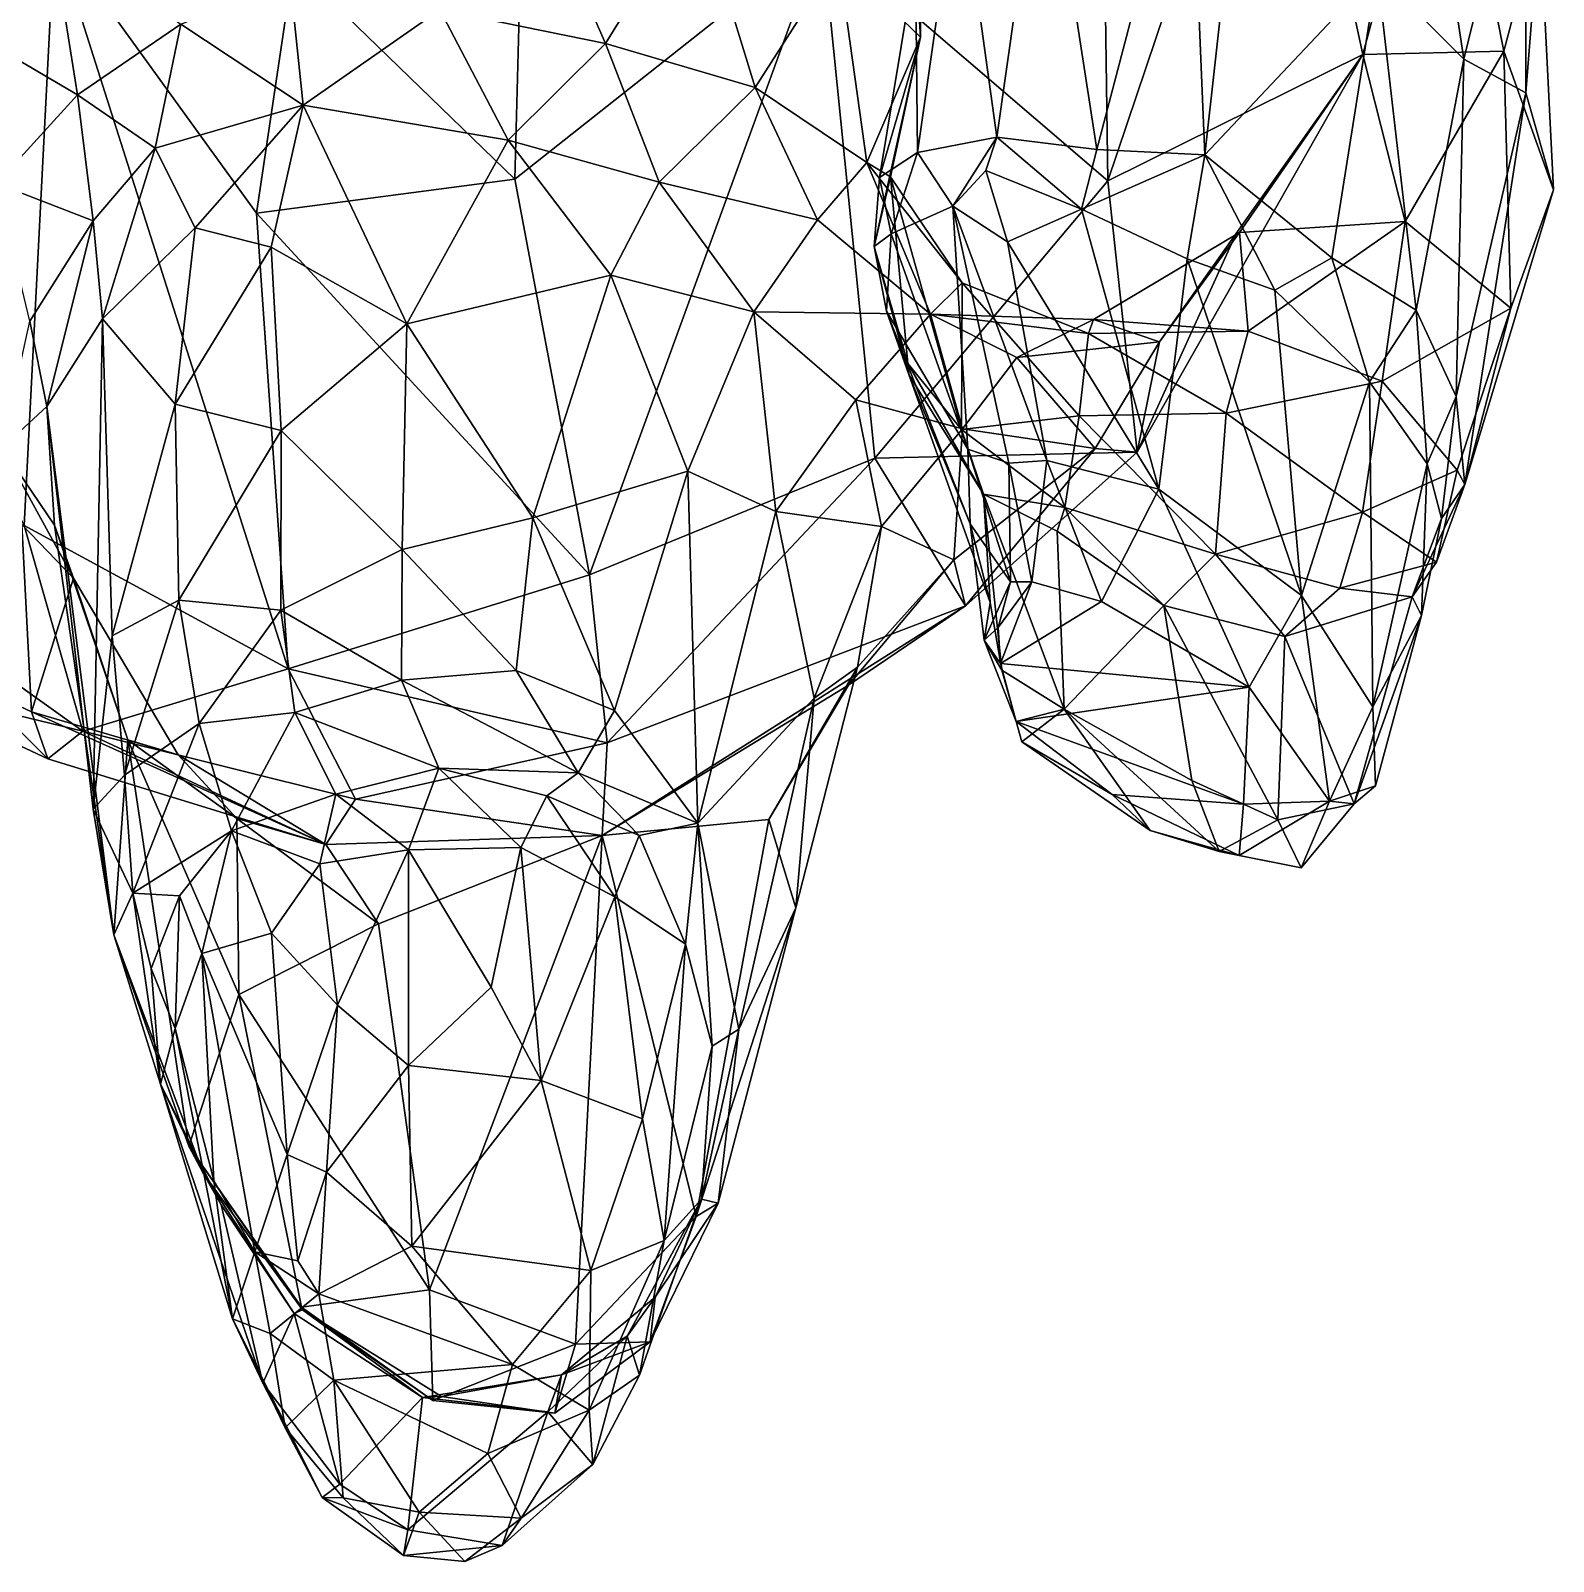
# Model space of a CAD drawing. Extents: x -0.66 to 0.66, y -2.3 to 3.93.
# Drawn here: x 0.3278 to 0.3994, y -1.2627 to -1.1907 of the extents above; entities that cross this region are included whole.
import ezdxf

# ---------------------------------------------------------------- set-up
doc = ezdxf.new("R2010")
doc.units = 0
doc.layers.add('PARASAUR$LWO', color=1, linetype='CONTINUOUS')

msp = doc.modelspace()

# ---------------------------------------------------------------- linework, layer by layer
at = {"layer": 'PARASAUR$LWO'}
for points in [[(0.385862, -1.1711, 1.38399), (0.383021, -1.19655, 1.34691), (0.382317, -1.17962, 1.36771)], [(0.391137, -1.18795, 1.36786), (0.383021, -1.19655, 1.34691), (0.385862, -1.1711, 1.38399)], [(0.378171, -1.17644, 1.46396), (0.37846, -1.19778, 1.43418), (0.38655, -1.17378, 1.45252)], [(0.390459, -1.19184, 1.42283), (0.38655, -1.17378, 1.45252), (0.37846, -1.19778, 1.43418)], [(0.38655, -1.17378, 1.45252), (0.390459, -1.19184, 1.42283), (0.394286, -1.1775, 1.42991)], [(0.392466, -1.17394, 1.39103), (0.395212, -1.19206, 1.37242), (0.391137, -1.18795, 1.36786)], [(0.39809, -1.1803, 1.4029), (0.395212, -1.19206, 1.37242), (0.392466, -1.17394, 1.39103)], [(0.37846, -1.19778, 1.43418), (0.378171, -1.17644, 1.46396), (0.365033, -1.18625, 1.46239)], [(0.394286, -1.1775, 1.42991), (0.390459, -1.19184, 1.42283), (0.397098, -1.19167, 1.41144)], [(0.394286, -1.1775, 1.42991), (0.397098, -1.19167, 1.41144), (0.398789, -1.18528, 1.4091)], [(0.382317, -1.17962, 1.36771), (0.377953, -1.1963, 1.34178), (0.375455, -1.18016, 1.36438)], [(0.383021, -1.19655, 1.34691), (0.377953, -1.1963, 1.34178), (0.382317, -1.17962, 1.36771)], [(0.369543, -1.18022, 1.37965), (0.369646, -1.19102, 1.38471), (0.365786, -1.18727, 1.3924)], [(0.369646, -1.19102, 1.38471), (0.369543, -1.18022, 1.37965), (0.369423, -1.18736, 1.36529)], [(0.375455, -1.18016, 1.36438), (0.373237, -1.19572, 1.34062), (0.371464, -1.1828, 1.36353)], [(0.377953, -1.1963, 1.34178), (0.373237, -1.19572, 1.34062), (0.375455, -1.18016, 1.36438)], [(0.39809, -1.1803, 1.4029), (0.398129, -1.19363, 1.38391), (0.395212, -1.19206, 1.37242)], [(0.398129, -1.19363, 1.38391), (0.39809, -1.1803, 1.4029), (0.398789, -1.18528, 1.4091)], [(0.340159, -1.1876, 1.46906), (0.350571, -1.19769, 1.4562), (0.350943, -1.18339, 1.47149)], [(0.354839, -1.19132, 1.39141), (0.347052, -1.18974, 1.39028), (0.351335, -1.18333, 1.39347)], [(0.350571, -1.19769, 1.4562), (0.365033, -1.18625, 1.46239), (0.350943, -1.18339, 1.47149)], [(0.354839, -1.19132, 1.39141), (0.351335, -1.18333, 1.39347), (0.359125, -1.18438, 1.39248)], [(0.369423, -1.18736, 1.36529), (0.371464, -1.1828, 1.36353), (0.369517, -1.19644, 1.34128)], [(0.373237, -1.19572, 1.34062), (0.369517, -1.19644, 1.34128), (0.371464, -1.1828, 1.36353)], [(0.361876, -1.19338, 1.39247), (0.354839, -1.19132, 1.39141), (0.359125, -1.18438, 1.39248)], [(0.361876, -1.19338, 1.39247), (0.359125, -1.18438, 1.39248), (0.365786, -1.18727, 1.3924)], [(0.397098, -1.19167, 1.41144), (0.399423, -1.19819, 1.39054), (0.398789, -1.18528, 1.4091)], [(0.398789, -1.18528, 1.4091), (0.399423, -1.19819, 1.39054), (0.398129, -1.19363, 1.38391)], [(0.315261, -1.18974, 1.46525), (0.32749, -1.21398, 1.44163), (0.328923, -1.18614, 1.46946)], [(0.323483, -1.1899, 1.39936), (0.3288, -1.18612, 1.39945), (0.330004, -1.19373, 1.39534)], [(0.339906, -1.22073, 1.43119), (0.328923, -1.18614, 1.46946), (0.32749, -1.21398, 1.44163)], [(0.330004, -1.19373, 1.39534), (0.3288, -1.18612, 1.39945), (0.334864, -1.1904, 1.39341)], [(0.328923, -1.18614, 1.46946), (0.339906, -1.22073, 1.43119), (0.338427, -1.19929, 1.45719)], [(0.328923, -1.18614, 1.46946), (0.338427, -1.19929, 1.45719), (0.340159, -1.1876, 1.46906)], [(0.350571, -1.19769, 1.4562), (0.35408, -1.21631, 1.43035), (0.365033, -1.18625, 1.46239)], [(0.367498, -1.21082, 1.42872), (0.365033, -1.18625, 1.46239), (0.35408, -1.21631, 1.43035)], [(0.365033, -1.18625, 1.46239), (0.367498, -1.21082, 1.42872), (0.37846, -1.19778, 1.43418)], [(0.350571, -1.19769, 1.4562), (0.340159, -1.1876, 1.46906), (0.338427, -1.19929, 1.45719)], [(0.367129, -1.19691, 1.39463), (0.361876, -1.19338, 1.39247), (0.365786, -1.18727, 1.3924)], [(0.367129, -1.19691, 1.39463), (0.365786, -1.18727, 1.3924), (0.369646, -1.19102, 1.38471)], [(0.369646, -1.19102, 1.38471), (0.369423, -1.18736, 1.36529), (0.367731, -1.19761, 1.3466)], [(0.369517, -1.19644, 1.34128), (0.367731, -1.19761, 1.3466), (0.369423, -1.18736, 1.36529)], [(0.334864, -1.1904, 1.39341), (0.340009, -1.18835, 1.39083), (0.340619, -1.19422, 1.38155)], [(0.340619, -1.19422, 1.38155), (0.340009, -1.18835, 1.39083), (0.347052, -1.18974, 1.39028)], [(0.391137, -1.18795, 1.36786), (0.389004, -1.20139, 1.34838), (0.383021, -1.19655, 1.34691)], [(0.392971, -1.20386, 1.3528), (0.389004, -1.20139, 1.34838), (0.391137, -1.18795, 1.36786)], [(0.395212, -1.19206, 1.37242), (0.392971, -1.20386, 1.3528), (0.391137, -1.18795, 1.36786)], [(0.326191, -1.1979, 1.39664), (0.323483, -1.1899, 1.39936), (0.330004, -1.19373, 1.39534)], [(0.350251, -1.19586, 1.38335), (0.340619, -1.19422, 1.38155), (0.347052, -1.18974, 1.39028)], [(0.350251, -1.19586, 1.38335), (0.347052, -1.18974, 1.39028), (0.354839, -1.19132, 1.39141)], [(0.330004, -1.19373, 1.39534), (0.334864, -1.1904, 1.39341), (0.333653, -1.19624, 1.38556)], [(0.333653, -1.19624, 1.38556), (0.334864, -1.1904, 1.39341), (0.340619, -1.19422, 1.38155)], [(0.357354, -1.19783, 1.38953), (0.350251, -1.19586, 1.38335), (0.354839, -1.19132, 1.39141)], [(0.357354, -1.19783, 1.38953), (0.354839, -1.19132, 1.39141), (0.361876, -1.19338, 1.39247)], [(0.369646, -1.19102, 1.38471), (0.368246, -1.19758, 1.38504), (0.367129, -1.19691, 1.39463)], [(0.368246, -1.19758, 1.38504), (0.369646, -1.19102, 1.38471), (0.367473, -1.20087, 1.35233)], [(0.367731, -1.19761, 1.3466), (0.367473, -1.20087, 1.35233), (0.369646, -1.19102, 1.38471)], [(0.37846, -1.19778, 1.43418), (0.379848, -1.21053, 1.41516), (0.390459, -1.19184, 1.42283)], [(0.390459, -1.19184, 1.42283), (0.379848, -1.21053, 1.41516), (0.384501, -1.20025, 1.4215)], [(0.390459, -1.19184, 1.42283), (0.384501, -1.20025, 1.4215), (0.384657, -1.20021, 1.41587)], [(0.390459, -1.19184, 1.42283), (0.384657, -1.20021, 1.41587), (0.392452, -1.19968, 1.40931)], [(0.390459, -1.19184, 1.42283), (0.392452, -1.19968, 1.40931), (0.397098, -1.19167, 1.41144)], [(0.397098, -1.19167, 1.41144), (0.392452, -1.19968, 1.40931), (0.397421, -1.20377, 1.39166)], [(0.394851, -1.20792, 1.35671), (0.392971, -1.20386, 1.3528), (0.395212, -1.19206, 1.37242)], [(0.398129, -1.19363, 1.38391), (0.394851, -1.20792, 1.35671), (0.395212, -1.19206, 1.37242)], [(0.397098, -1.19167, 1.41144), (0.397421, -1.20377, 1.39166), (0.399423, -1.19819, 1.39054)], [(0.364815, -1.19961, 1.39417), (0.357354, -1.19783, 1.38953), (0.361876, -1.19338, 1.39247)], [(0.364815, -1.19961, 1.39417), (0.361876, -1.19338, 1.39247), (0.367129, -1.19691, 1.39463)], [(0.326191, -1.1979, 1.39664), (0.330004, -1.19373, 1.39534), (0.330733, -1.19966, 1.39084)], [(0.330733, -1.19966, 1.39084), (0.330004, -1.19373, 1.39534), (0.333653, -1.19624, 1.38556)], [(0.333653, -1.19624, 1.38556), (0.340619, -1.19422, 1.38155), (0.335542, -1.19999, 1.3716)], [(0.340619, -1.19422, 1.38155), (0.339114, -1.20089, 1.36499), (0.335542, -1.19999, 1.3716)], [(0.3455, -1.2045, 1.35936), (0.339114, -1.20089, 1.36499), (0.340619, -1.19422, 1.38155)], [(0.350251, -1.19586, 1.38335), (0.3455, -1.2045, 1.35936), (0.340619, -1.19422, 1.38155)], [(0.395259, -1.21206, 1.3625), (0.394851, -1.20792, 1.35671), (0.398129, -1.19363, 1.38391)], [(0.399423, -1.19819, 1.39054), (0.395259, -1.21206, 1.3625), (0.398129, -1.19363, 1.38391)], [(0.373237, -1.19572, 1.34062), (0.371167, -1.19897, 1.33743), (0.369517, -1.19644, 1.34128)], [(0.373237, -1.19572, 1.34062), (0.37273, -1.19729, 1.3385), (0.371167, -1.19897, 1.33743)], [(0.377219, -1.1991, 1.33842), (0.37273, -1.19729, 1.3385), (0.373237, -1.19572, 1.34062)], [(0.377953, -1.1963, 1.34178), (0.377219, -1.1991, 1.33842), (0.373237, -1.19572, 1.34062)], [(0.330733, -1.19966, 1.39084), (0.333653, -1.19624, 1.38556), (0.33117, -1.20426, 1.37621)], [(0.333653, -1.19624, 1.38556), (0.335542, -1.19999, 1.3716), (0.33117, -1.20426, 1.37621)], [(0.355083, -1.20221, 1.37781), (0.3455, -1.2045, 1.35936), (0.350251, -1.19586, 1.38335)], [(0.357354, -1.19783, 1.38953), (0.355083, -1.20221, 1.37781), (0.350251, -1.19586, 1.38335)], [(0.367731, -1.19761, 1.3466), (0.369517, -1.19644, 1.34128), (0.36827, -1.20026, 1.34139)], [(0.369517, -1.19644, 1.34128), (0.371167, -1.19897, 1.33743), (0.36827, -1.20026, 1.34139)], [(0.383021, -1.19655, 1.34691), (0.377219, -1.1991, 1.33842), (0.377953, -1.1963, 1.34178)], [(0.370131, -1.20405, 1.39803), (0.364815, -1.19961, 1.39417), (0.367129, -1.19691, 1.39463)], [(0.367129, -1.19691, 1.39463), (0.368246, -1.19758, 1.38504), (0.37162, -1.20257, 1.3908)], [(0.370131, -1.20405, 1.39803), (0.367129, -1.19691, 1.39463), (0.37162, -1.20257, 1.3908)], [(0.383021, -1.19655, 1.34691), (0.38219, -1.20144, 1.33996), (0.377219, -1.1991, 1.33842)], [(0.386319, -1.20291, 1.34343), (0.38219, -1.20144, 1.33996), (0.383021, -1.19655, 1.34691)], [(0.389004, -1.20139, 1.34838), (0.386319, -1.20291, 1.34343), (0.383021, -1.19655, 1.34691)], [(0.32776, -1.20438, 1.39583), (0.326191, -1.1979, 1.39664), (0.330733, -1.19966, 1.39084)], [(0.338427, -1.19929, 1.45719), (0.35408, -1.21631, 1.43035), (0.350571, -1.19769, 1.4562)], [(0.361816, -1.20393, 1.38731), (0.355083, -1.20221, 1.37781), (0.357354, -1.19783, 1.38953)], [(0.364815, -1.19961, 1.39417), (0.361816, -1.20393, 1.38731), (0.357354, -1.19783, 1.38953)], [(0.367473, -1.20087, 1.35233), (0.369053, -1.20637, 1.35725), (0.368246, -1.19758, 1.38504)], [(0.367731, -1.19761, 1.3466), (0.36827, -1.20026, 1.34139), (0.367473, -1.20087, 1.35233)], [(0.379848, -1.21053, 1.41516), (0.37846, -1.19778, 1.43418), (0.367498, -1.21082, 1.42872)], [(0.368246, -1.19758, 1.38504), (0.369053, -1.20637, 1.35725), (0.371585, -1.20947, 1.36381)], [(0.37162, -1.20257, 1.3908), (0.368246, -1.19758, 1.38504), (0.371585, -1.20947, 1.36381)], [(0.371167, -1.19897, 1.33743), (0.37273, -1.19729, 1.3385), (0.37374, -1.20064, 1.33522)], [(0.377219, -1.1991, 1.33842), (0.37374, -1.20064, 1.33522), (0.37273, -1.19729, 1.3385)], [(0.395259, -1.21206, 1.3625), (0.399423, -1.19819, 1.39054), (0.397421, -1.20377, 1.39166)], [(0.35408, -1.21631, 1.43035), (0.338427, -1.19929, 1.45719), (0.339906, -1.22073, 1.43119)], [(0.371167, -1.19897, 1.33743), (0.37188, -1.21039, 1.32879), (0.36827, -1.20026, 1.34139)], [(0.371167, -1.19897, 1.33743), (0.373808, -1.21105, 1.32514), (0.37188, -1.21039, 1.32879)], [(0.37559, -1.21092, 1.3239), (0.373808, -1.21105, 1.32514), (0.371167, -1.19897, 1.33743)], [(0.371167, -1.19897, 1.33743), (0.37374, -1.20064, 1.33522), (0.37559, -1.21092, 1.3239)], [(0.37374, -1.20064, 1.33522), (0.377219, -1.1991, 1.33842), (0.380868, -1.21228, 1.32551)], [(0.377219, -1.1991, 1.33842), (0.38219, -1.20144, 1.33996), (0.380868, -1.21228, 1.32551)], [(0.32776, -1.20438, 1.39583), (0.330733, -1.19966, 1.39084), (0.328562, -1.20838, 1.38683)], [(0.330733, -1.19966, 1.39084), (0.33117, -1.20426, 1.37621), (0.328562, -1.20838, 1.38683)], [(0.335542, -1.19999, 1.3716), (0.334597, -1.20828, 1.35518), (0.33117, -1.20426, 1.37621)], [(0.335542, -1.19999, 1.3716), (0.339114, -1.20089, 1.36499), (0.334597, -1.20828, 1.35518)], [(0.361816, -1.20393, 1.38731), (0.364815, -1.19961, 1.39417), (0.370131, -1.20405, 1.39803)], [(0.384657, -1.20021, 1.41587), (0.385061, -1.20485, 1.40345), (0.392452, -1.19968, 1.40931)], [(0.392452, -1.19968, 1.40931), (0.385061, -1.20485, 1.40345), (0.39137, -1.2072, 1.39201)], [(0.392452, -1.19968, 1.40931), (0.39137, -1.2072, 1.39201), (0.397421, -1.20377, 1.39166)], [(0.367473, -1.20087, 1.35233), (0.36827, -1.20026, 1.34139), (0.368052, -1.20391, 1.34632)], [(0.36827, -1.20026, 1.34139), (0.37188, -1.21039, 1.32879), (0.368052, -1.20391, 1.34632)], [(0.380868, -1.21228, 1.32551), (0.37559, -1.21092, 1.3239), (0.37374, -1.20064, 1.33522)], [(0.384657, -1.20021, 1.41587), (0.380902, -1.20534, 1.41365), (0.377784, -1.20429, 1.40596)], [(0.384657, -1.20021, 1.41587), (0.377784, -1.20429, 1.40596), (0.385061, -1.20485, 1.40345)], [(0.384501, -1.20025, 1.4215), (0.379848, -1.21053, 1.41516), (0.380902, -1.20534, 1.41365)], [(0.384501, -1.20025, 1.4215), (0.380902, -1.20534, 1.41365), (0.384657, -1.20021, 1.41587)], [(0.339114, -1.20089, 1.36499), (0.339586, -1.20951, 1.34694), (0.334597, -1.20828, 1.35518)], [(0.3455, -1.2045, 1.35936), (0.339586, -1.20951, 1.34694), (0.339114, -1.20089, 1.36499)], [(0.367473, -1.20087, 1.35233), (0.368052, -1.20391, 1.34632), (0.369106, -1.20688, 1.35027)], [(0.369053, -1.20637, 1.35725), (0.367473, -1.20087, 1.35233), (0.369106, -1.20688, 1.35027)], [(0.387574, -1.21728, 1.32803), (0.380868, -1.21228, 1.32551), (0.38219, -1.20144, 1.33996)], [(0.38219, -1.20144, 1.33996), (0.386319, -1.20291, 1.34343), (0.387574, -1.21728, 1.32803)], [(0.390775, -1.20722, 1.34533), (0.386319, -1.20291, 1.34343), (0.389004, -1.20139, 1.34838)], [(0.389004, -1.20139, 1.34838), (0.392971, -1.20386, 1.3528), (0.390775, -1.20722, 1.34533)], [(0.355083, -1.20221, 1.37781), (0.351413, -1.21362, 1.34789), (0.3455, -1.2045, 1.35936)], [(0.358714, -1.21143, 1.36874), (0.351413, -1.21362, 1.34789), (0.355083, -1.20221, 1.37781)], [(0.361816, -1.20393, 1.38731), (0.358714, -1.21143, 1.36874), (0.355083, -1.20221, 1.37781)], [(0.370131, -1.20405, 1.39803), (0.37162, -1.20257, 1.3908), (0.377551, -1.20495, 1.39769)], [(0.37162, -1.20257, 1.3908), (0.371585, -1.20947, 1.36381), (0.37711, -1.20882, 1.38216)], [(0.377551, -1.20495, 1.39769), (0.37162, -1.20257, 1.3908), (0.37711, -1.20882, 1.38216)], [(0.390775, -1.20722, 1.34533), (0.387574, -1.21728, 1.32803), (0.386319, -1.20291, 1.34343)], [(0.326461, -1.21033, 1.39927), (0.32776, -1.20438, 1.39583), (0.328562, -1.20838, 1.38683)], [(0.328562, -1.20838, 1.38683), (0.33117, -1.20426, 1.37621), (0.330736, -1.22732, 1.34706)], [(0.33117, -1.20426, 1.37621), (0.331632, -1.21918, 1.34692), (0.330736, -1.22732, 1.34706)], [(0.33117, -1.20426, 1.37621), (0.334597, -1.20828, 1.35518), (0.331632, -1.21918, 1.34692)], [(0.362851, -1.21333, 1.3798), (0.358714, -1.21143, 1.36874), (0.361816, -1.20393, 1.38731)], [(0.370131, -1.20405, 1.39803), (0.366616, -1.20807, 1.39382), (0.361816, -1.20393, 1.38731)], [(0.366616, -1.20807, 1.39382), (0.362851, -1.21333, 1.3798), (0.361816, -1.20393, 1.38731)], [(0.370131, -1.20405, 1.39803), (0.371626, -1.20943, 1.4031), (0.366616, -1.20807, 1.39382)], [(0.368052, -1.20391, 1.34632), (0.371989, -1.21391, 1.33009), (0.369106, -1.20688, 1.35027)], [(0.37188, -1.21039, 1.32879), (0.371989, -1.21391, 1.33009), (0.368052, -1.20391, 1.34632)], [(0.37418, -1.20608, 1.40333), (0.370131, -1.20405, 1.39803), (0.377784, -1.20429, 1.40596)], [(0.371626, -1.20943, 1.4031), (0.370131, -1.20405, 1.39803), (0.37418, -1.20608, 1.40333)], [(0.377784, -1.20429, 1.40596), (0.370131, -1.20405, 1.39803), (0.377551, -1.20495, 1.39769)], [(0.380902, -1.20534, 1.41365), (0.37418, -1.20608, 1.40333), (0.377784, -1.20429, 1.40596)], [(0.377784, -1.20429, 1.40596), (0.377551, -1.20495, 1.39769), (0.385061, -1.20485, 1.40345)], [(0.393488, -1.21108, 1.35003), (0.390775, -1.20722, 1.34533), (0.392971, -1.20386, 1.3528)], [(0.397421, -1.20377, 1.39166), (0.39137, -1.2072, 1.39201), (0.394899, -1.21138, 1.37648)], [(0.392971, -1.20386, 1.3528), (0.394851, -1.20792, 1.35671), (0.393488, -1.21108, 1.35003)], [(0.397421, -1.20377, 1.39166), (0.394899, -1.21138, 1.37648), (0.395259, -1.21206, 1.3625)], [(0.3455, -1.2045, 1.35936), (0.345271, -1.21511, 1.33776), (0.339586, -1.20951, 1.34694)], [(0.351413, -1.21362, 1.34789), (0.345271, -1.21511, 1.33776), (0.3455, -1.2045, 1.35936)], [(0.377551, -1.20495, 1.39769), (0.37711, -1.20882, 1.38216), (0.384035, -1.2087, 1.38967)], [(0.385061, -1.20485, 1.40345), (0.377551, -1.20495, 1.39769), (0.384035, -1.2087, 1.38967)], [(0.385061, -1.20485, 1.40345), (0.384035, -1.2087, 1.38967), (0.39137, -1.2072, 1.39201)], [(0.380902, -1.20534, 1.41365), (0.377868, -1.21036, 1.40958), (0.37418, -1.20608, 1.40333)], [(0.379848, -1.21053, 1.41516), (0.377868, -1.21036, 1.40958), (0.380902, -1.20534, 1.41365)], [(0.369053, -1.20637, 1.35725), (0.369106, -1.20688, 1.35027), (0.372612, -1.21251, 1.35439)], [(0.371585, -1.20947, 1.36381), (0.369053, -1.20637, 1.35725), (0.372612, -1.21251, 1.35439)], [(0.371626, -1.20943, 1.4031), (0.37418, -1.20608, 1.40333), (0.377868, -1.21036, 1.40958)], [(0.369106, -1.20688, 1.35027), (0.372937, -1.21761, 1.32994), (0.372612, -1.21251, 1.35439)], [(0.371989, -1.21391, 1.33009), (0.372937, -1.21761, 1.32994), (0.369106, -1.20688, 1.35027)], [(0.39137, -1.2072, 1.39201), (0.384035, -1.2087, 1.38967), (0.390438, -1.21335, 1.37623)], [(0.390775, -1.20722, 1.34533), (0.39093, -1.22251, 1.33036), (0.387574, -1.21728, 1.32803)], [(0.39137, -1.2072, 1.39201), (0.390438, -1.21335, 1.37623), (0.394899, -1.21138, 1.37648)], [(0.393488, -1.21108, 1.35003), (0.39093, -1.22251, 1.33036), (0.390775, -1.20722, 1.34533)], [(0.394158, -1.21366, 1.35447), (0.393488, -1.21108, 1.35003), (0.394851, -1.20792, 1.35671)], [(0.394851, -1.20792, 1.35671), (0.395259, -1.21206, 1.3625), (0.394158, -1.21366, 1.35447)], [(0.328562, -1.20838, 1.38683), (0.328926, -1.21397, 1.39359), (0.326461, -1.21033, 1.39927)], [(0.328562, -1.20838, 1.38683), (0.330736, -1.22732, 1.34706), (0.331715, -1.23323, 1.35415)], [(0.328926, -1.21397, 1.39359), (0.328562, -1.20838, 1.38683), (0.331715, -1.23323, 1.35415)], [(0.334597, -1.20828, 1.35518), (0.334764, -1.21749, 1.33977), (0.331632, -1.21918, 1.34692)], [(0.334597, -1.20828, 1.35518), (0.339586, -1.20951, 1.34694), (0.334764, -1.21749, 1.33977)], [(0.366616, -1.20807, 1.39382), (0.367819, -1.21403, 1.39655), (0.362851, -1.21333, 1.3798)], [(0.371626, -1.20943, 1.4031), (0.367819, -1.21403, 1.39655), (0.366616, -1.20807, 1.39382)], [(0.384035, -1.2087, 1.38967), (0.37711, -1.20882, 1.38216), (0.383525, -1.21533, 1.36863)], [(0.384035, -1.2087, 1.38967), (0.383525, -1.21533, 1.36863), (0.390438, -1.21335, 1.37623)], [(0.371626, -1.20943, 1.4031), (0.371219, -1.2156, 1.40777), (0.367819, -1.21403, 1.39655)], [(0.377868, -1.21036, 1.40958), (0.371219, -1.2156, 1.40777), (0.371626, -1.20943, 1.4031)], [(0.37711, -1.20882, 1.38216), (0.371585, -1.20947, 1.36381), (0.376435, -1.21313, 1.36433)], [(0.37711, -1.20882, 1.38216), (0.376435, -1.21313, 1.36433), (0.383525, -1.21533, 1.36863)], [(0.339586, -1.20951, 1.34694), (0.339565, -1.21797, 1.33333), (0.334764, -1.21749, 1.33977)], [(0.345271, -1.21511, 1.33776), (0.339565, -1.21797, 1.33333), (0.339586, -1.20951, 1.34694)], [(0.371585, -1.20947, 1.36381), (0.372612, -1.21251, 1.35439), (0.376435, -1.21313, 1.36433)], [(0.327379, -1.21393, 1.40402), (0.326461, -1.21033, 1.39927), (0.329809, -1.21646, 1.40478)], [(0.329809, -1.21646, 1.40478), (0.326461, -1.21033, 1.39927), (0.328926, -1.21397, 1.39359)], [(0.35408, -1.21631, 1.43035), (0.354913, -1.2242, 1.41889), (0.367498, -1.21082, 1.42872)], [(0.371775, -1.21776, 1.41328), (0.367498, -1.21082, 1.42872), (0.354913, -1.2242, 1.41889)], [(0.367498, -1.21082, 1.42872), (0.371775, -1.21776, 1.41328), (0.379848, -1.21053, 1.41516)], [(0.371219, -1.2156, 1.40777), (0.377868, -1.21036, 1.40958), (0.371775, -1.21776, 1.41328)], [(0.379848, -1.21053, 1.41516), (0.371775, -1.21776, 1.41328), (0.377868, -1.21036, 1.40958)], [(0.37188, -1.21039, 1.32879), (0.373808, -1.21105, 1.32514), (0.37388, -1.21663, 1.31896)], [(0.371989, -1.21391, 1.33009), (0.37188, -1.21039, 1.32879), (0.37388, -1.21663, 1.31896)], [(0.358714, -1.21143, 1.36874), (0.355258, -1.22269, 1.34197), (0.351413, -1.21362, 1.34789)], [(0.359179, -1.22798, 1.34978), (0.355258, -1.22269, 1.34197), (0.358714, -1.21143, 1.36874)], [(0.362851, -1.21333, 1.3798), (0.359179, -1.22798, 1.34978), (0.358714, -1.21143, 1.36874)], [(0.373808, -1.21105, 1.32514), (0.37559, -1.21092, 1.3239), (0.374894, -1.21664, 1.31538)], [(0.374894, -1.21664, 1.31538), (0.37388, -1.21663, 1.31896), (0.373808, -1.21105, 1.32514)], [(0.378174, -1.21756, 1.31566), (0.374894, -1.21664, 1.31538), (0.37559, -1.21092, 1.3239)], [(0.37559, -1.21092, 1.3239), (0.380868, -1.21228, 1.32551), (0.378174, -1.21756, 1.31566)], [(0.394899, -1.21138, 1.37648), (0.390438, -1.21335, 1.37623), (0.39393, -1.21571, 1.36374)], [(0.393488, -1.21108, 1.35003), (0.39322, -1.21821, 1.34754), (0.39093, -1.22251, 1.33036)], [(0.393488, -1.21108, 1.35003), (0.394158, -1.21366, 1.35447), (0.39322, -1.21821, 1.34754)], [(0.394899, -1.21138, 1.37648), (0.39393, -1.21571, 1.36374), (0.395259, -1.21206, 1.3625)], [(0.385121, -1.22159, 1.31738), (0.378174, -1.21756, 1.31566), (0.380868, -1.21228, 1.32551)], [(0.380868, -1.21228, 1.32551), (0.387574, -1.21728, 1.32803), (0.385121, -1.22159, 1.31738)], [(0.395259, -1.21206, 1.3625), (0.392773, -1.21734, 1.35591), (0.394158, -1.21366, 1.35447)], [(0.39393, -1.21571, 1.36374), (0.392773, -1.21734, 1.35591), (0.395259, -1.21206, 1.3625)], [(0.376435, -1.21313, 1.36433), (0.372612, -1.21251, 1.35439), (0.376078, -1.21425, 1.35902)], [(0.372937, -1.21761, 1.32994), (0.373482, -1.22078, 1.32418), (0.372612, -1.21251, 1.35439)], [(0.372612, -1.21251, 1.35439), (0.373482, -1.22078, 1.32418), (0.376416, -1.22262, 1.33082)], [(0.376078, -1.21425, 1.35902), (0.372612, -1.21251, 1.35439), (0.376416, -1.22262, 1.33082)], [(0.351413, -1.21362, 1.34789), (0.35064, -1.2208, 1.33533), (0.345271, -1.21511, 1.33776)], [(0.355258, -1.22269, 1.34197), (0.35064, -1.2208, 1.33533), (0.351413, -1.21362, 1.34789)], [(0.362851, -1.21333, 1.3798), (0.364648, -1.2221, 1.37886), (0.359179, -1.22798, 1.34978)], [(0.367819, -1.21403, 1.39655), (0.364648, -1.2221, 1.37886), (0.362851, -1.21333, 1.3798)], [(0.376435, -1.21313, 1.36433), (0.376078, -1.21425, 1.35902), (0.381096, -1.21775, 1.35847)], [(0.383525, -1.21533, 1.36863), (0.376435, -1.21313, 1.36433), (0.381096, -1.21775, 1.35847)], [(0.390438, -1.21335, 1.37623), (0.383525, -1.21533, 1.36863), (0.389371, -1.21693, 1.36441)], [(0.390438, -1.21335, 1.37623), (0.389371, -1.21693, 1.36441), (0.39393, -1.21571, 1.36374)], [(0.394158, -1.21366, 1.35447), (0.392773, -1.21734, 1.35591), (0.39322, -1.21821, 1.34754)], [(0.317398, -1.21447, 1.43906), (0.330253, -1.22365, 1.42784), (0.32749, -1.21398, 1.44163)], [(0.330253, -1.22365, 1.42784), (0.317398, -1.21447, 1.43906), (0.321109, -1.22144, 1.42887)], [(0.327832, -1.22275, 1.41353), (0.325094, -1.22146, 1.4183), (0.327379, -1.21393, 1.40402)], [(0.327832, -1.22275, 1.41353), (0.327379, -1.21393, 1.40402), (0.329809, -1.21646, 1.40478)], [(0.339906, -1.22073, 1.43119), (0.32749, -1.21398, 1.44163), (0.330253, -1.22365, 1.42784)], [(0.332367, -1.22407, 1.3941), (0.328926, -1.21397, 1.39359), (0.331715, -1.23323, 1.35415)], [(0.328926, -1.21397, 1.39359), (0.332367, -1.22407, 1.3941), (0.329809, -1.21646, 1.40478)], [(0.367819, -1.21403, 1.39655), (0.366693, -1.22064, 1.39846), (0.364648, -1.2221, 1.37886)], [(0.371219, -1.2156, 1.40777), (0.366693, -1.22064, 1.39846), (0.367819, -1.21403, 1.39655)], [(0.372642, -1.21937, 1.31712), (0.371989, -1.21391, 1.33009), (0.37388, -1.21663, 1.31896)], [(0.372937, -1.21761, 1.32994), (0.371989, -1.21391, 1.33009), (0.372642, -1.21937, 1.31712)], [(0.376078, -1.21425, 1.35902), (0.376416, -1.22262, 1.33082), (0.381096, -1.21775, 1.35847)], [(0.345271, -1.21511, 1.33776), (0.34524, -1.22125, 1.33097), (0.339565, -1.21797, 1.33333)], [(0.35064, -1.2208, 1.33533), (0.34524, -1.22125, 1.33097), (0.345271, -1.21511, 1.33776)], [(0.371775, -1.21776, 1.41328), (0.366263, -1.22149, 1.40908), (0.371219, -1.2156, 1.40777)], [(0.371219, -1.2156, 1.40777), (0.366263, -1.22149, 1.40908), (0.366693, -1.22064, 1.39846)], [(0.383525, -1.21533, 1.36863), (0.381096, -1.21775, 1.35847), (0.386797, -1.21921, 1.35849)], [(0.389371, -1.21693, 1.36441), (0.383525, -1.21533, 1.36863), (0.386797, -1.21921, 1.35849)], [(0.39393, -1.21571, 1.36374), (0.389371, -1.21693, 1.36441), (0.392773, -1.21734, 1.35591)], [(0.334733, -1.22477, 1.40868), (0.327832, -1.22275, 1.41353), (0.329809, -1.21646, 1.40478)], [(0.334733, -1.22477, 1.40868), (0.329809, -1.21646, 1.40478), (0.332367, -1.22407, 1.3941)], [(0.339906, -1.22073, 1.43119), (0.354913, -1.2242, 1.41889), (0.35408, -1.21631, 1.43035)], [(0.372642, -1.21937, 1.31712), (0.37388, -1.21663, 1.31896), (0.373303, -1.21878, 1.31137)], [(0.374894, -1.21664, 1.31538), (0.373303, -1.21878, 1.31137), (0.37388, -1.21663, 1.31896)], [(0.373303, -1.21878, 1.31137), (0.374894, -1.21664, 1.31538), (0.373419, -1.22048, 1.3061)], [(0.374894, -1.21664, 1.31538), (0.378174, -1.21756, 1.31566), (0.373419, -1.22048, 1.3061)], [(0.388888, -1.22695, 1.32239), (0.385121, -1.22159, 1.31738), (0.387574, -1.21728, 1.32803)], [(0.389371, -1.21693, 1.36441), (0.386797, -1.21921, 1.35849), (0.392773, -1.21734, 1.35591)], [(0.392773, -1.21734, 1.35591), (0.386797, -1.21921, 1.35849), (0.390047, -1.22707, 1.33301)], [(0.387574, -1.21728, 1.32803), (0.39093, -1.22251, 1.33036), (0.388888, -1.22695, 1.32239)], [(0.392773, -1.21734, 1.35591), (0.390047, -1.22707, 1.33301), (0.39322, -1.21821, 1.34754)], [(0.331632, -1.21918, 1.34692), (0.334764, -1.21749, 1.33977), (0.332205, -1.22572, 1.33898)], [(0.334764, -1.21749, 1.33977), (0.335722, -1.2233, 1.33344), (0.332205, -1.22572, 1.33898)], [(0.334764, -1.21749, 1.33977), (0.339565, -1.21797, 1.33333), (0.335722, -1.2233, 1.33344)], [(0.339565, -1.21797, 1.33333), (0.340222, -1.22278, 1.33067), (0.335722, -1.2233, 1.33344)], [(0.34524, -1.22125, 1.33097), (0.340222, -1.22278, 1.33067), (0.339565, -1.21797, 1.33333)], [(0.371775, -1.21776, 1.41328), (0.354682, -1.22856, 1.40853), (0.366263, -1.22149, 1.40908)], [(0.354913, -1.2242, 1.41889), (0.354682, -1.22856, 1.40853), (0.371775, -1.21776, 1.41328)], [(0.372937, -1.21761, 1.32994), (0.372642, -1.21937, 1.31712), (0.373482, -1.22078, 1.32418)], [(0.378174, -1.21756, 1.31566), (0.385121, -1.22159, 1.31738), (0.373419, -1.22048, 1.3061)], [(0.381096, -1.21775, 1.35847), (0.376416, -1.22262, 1.33082), (0.382422, -1.22597, 1.33617)], [(0.386468, -1.22782, 1.33433), (0.381096, -1.21775, 1.35847), (0.382422, -1.22597, 1.33617)], [(0.381096, -1.21775, 1.35847), (0.386468, -1.22782, 1.33433), (0.386797, -1.21921, 1.35849)], [(0.372642, -1.21937, 1.31712), (0.373303, -1.21878, 1.31137), (0.373419, -1.22048, 1.3061)], [(0.39322, -1.21821, 1.34754), (0.390047, -1.22707, 1.33301), (0.391061, -1.22622, 1.32933)], [(0.39322, -1.21821, 1.34754), (0.391061, -1.22622, 1.32933), (0.39093, -1.22251, 1.33036)], [(0.331632, -1.21918, 1.34692), (0.332205, -1.22572, 1.33898), (0.330736, -1.22732, 1.34706)], [(0.374148, -1.2232, 1.30534), (0.372642, -1.21937, 1.31712), (0.373419, -1.22048, 1.3061)], [(0.374148, -1.2232, 1.30534), (0.373482, -1.22078, 1.32418), (0.372642, -1.21937, 1.31712)], [(0.386797, -1.21921, 1.35849), (0.386468, -1.22782, 1.33433), (0.390047, -1.22707, 1.33301)], [(0.330253, -1.22365, 1.42784), (0.343072, -1.22685, 1.41889), (0.339906, -1.22073, 1.43119)], [(0.354913, -1.2242, 1.41889), (0.339906, -1.22073, 1.43119), (0.343072, -1.22685, 1.41889)], [(0.35064, -1.2208, 1.33533), (0.353552, -1.22561, 1.3376), (0.34524, -1.22125, 1.33097)], [(0.35064, -1.2208, 1.33533), (0.355258, -1.22269, 1.34197), (0.353552, -1.22561, 1.3376)], [(0.366693, -1.22064, 1.39846), (0.362523, -1.22781, 1.39733), (0.363793, -1.23197, 1.37399)], [(0.366263, -1.22149, 1.40908), (0.362523, -1.22781, 1.39733), (0.366693, -1.22064, 1.39846)], [(0.366693, -1.22064, 1.39846), (0.363793, -1.23197, 1.37399), (0.364648, -1.2221, 1.37886)], [(0.374148, -1.2232, 1.30534), (0.373419, -1.22048, 1.3061), (0.385121, -1.22159, 1.31738)], [(0.376416, -1.22262, 1.33082), (0.373482, -1.22078, 1.32418), (0.374148, -1.2232, 1.30534)], [(0.328604, -1.22495, 1.42001), (0.321109, -1.22144, 1.42887), (0.325094, -1.22146, 1.4183)], [(0.330253, -1.22365, 1.42784), (0.321109, -1.22144, 1.42887), (0.328604, -1.22495, 1.42001)], [(0.325094, -1.22146, 1.4183), (0.327832, -1.22275, 1.41353), (0.328604, -1.22495, 1.42001)], [(0.34524, -1.22125, 1.33097), (0.346992, -1.22539, 1.33249), (0.340222, -1.22278, 1.33067)], [(0.34524, -1.22125, 1.33097), (0.353552, -1.22561, 1.3376), (0.346992, -1.22539, 1.33249)], [(0.366263, -1.22149, 1.40908), (0.354682, -1.22856, 1.40853), (0.362523, -1.22781, 1.39733)], [(0.385121, -1.22159, 1.31738), (0.384841, -1.22709, 1.31379), (0.374148, -1.2232, 1.30534)], [(0.385121, -1.22159, 1.31738), (0.388888, -1.22695, 1.32239), (0.384841, -1.22709, 1.31379)], [(0.364648, -1.2221, 1.37886), (0.36111, -1.23767, 1.35125), (0.359179, -1.22798, 1.34978)], [(0.364648, -1.2221, 1.37886), (0.363793, -1.23197, 1.37399), (0.36111, -1.23767, 1.35125)], [(0.34168, -1.22899, 1.41131), (0.327832, -1.22275, 1.41353), (0.334733, -1.22477, 1.40868)], [(0.34168, -1.22899, 1.41131), (0.328604, -1.22495, 1.42001), (0.327832, -1.22275, 1.41353)], [(0.340222, -1.22278, 1.33067), (0.337245, -1.22834, 1.33426), (0.335722, -1.2233, 1.33344)], [(0.340222, -1.22278, 1.33067), (0.342153, -1.22662, 1.33142), (0.337245, -1.22834, 1.33426)], [(0.340222, -1.22278, 1.33067), (0.346992, -1.22539, 1.33249), (0.342153, -1.22662, 1.33142)], [(0.355258, -1.22269, 1.34197), (0.359179, -1.22798, 1.34978), (0.353552, -1.22561, 1.3376)], [(0.376416, -1.22262, 1.33082), (0.374148, -1.2232, 1.30534), (0.374428, -1.22416, 1.30642)], [(0.380459, -1.22833, 1.31744), (0.376416, -1.22262, 1.33082), (0.374428, -1.22416, 1.30642)], [(0.383709, -1.22932, 1.32449), (0.376416, -1.22262, 1.33082), (0.380459, -1.22833, 1.31744)], [(0.382422, -1.22597, 1.33617), (0.376416, -1.22262, 1.33082), (0.383709, -1.22932, 1.32449)], [(0.39093, -1.22251, 1.33036), (0.391061, -1.22622, 1.32933), (0.388888, -1.22695, 1.32239)], [(0.330253, -1.22365, 1.42784), (0.328604, -1.22495, 1.42001), (0.34168, -1.22899, 1.41131)], [(0.343072, -1.22685, 1.41889), (0.330253, -1.22365, 1.42784), (0.34168, -1.22899, 1.41131)], [(0.335722, -1.2233, 1.33344), (0.332608, -1.23128, 1.34233), (0.332205, -1.22572, 1.33898)], [(0.335722, -1.2233, 1.33344), (0.337245, -1.22834, 1.33426), (0.332608, -1.23128, 1.34233)], [(0.374428, -1.22416, 1.30642), (0.374148, -1.2232, 1.30534), (0.378676, -1.22664, 1.30847)], [(0.378676, -1.22664, 1.30847), (0.374148, -1.2232, 1.30534), (0.384841, -1.22709, 1.31379)], [(0.331715, -1.23323, 1.35415), (0.335245, -1.24318, 1.35654), (0.332367, -1.22407, 1.3941)], [(0.337592, -1.23604, 1.38193), (0.332367, -1.22407, 1.3941), (0.335245, -1.24318, 1.35654)], [(0.332367, -1.22407, 1.3941), (0.337592, -1.23604, 1.38193), (0.337498, -1.22776, 1.40044)], [(0.332367, -1.22407, 1.3941), (0.337498, -1.22776, 1.40044), (0.334733, -1.22477, 1.40868)], [(0.343072, -1.22685, 1.41889), (0.354682, -1.22856, 1.40853), (0.354913, -1.2242, 1.41889)], [(0.380459, -1.22833, 1.31744), (0.374428, -1.22416, 1.30642), (0.378676, -1.22664, 1.30847)], [(0.34168, -1.22899, 1.41131), (0.334733, -1.22477, 1.40868), (0.337498, -1.22776, 1.40044)], [(0.332205, -1.22572, 1.33898), (0.332608, -1.23128, 1.34233), (0.330736, -1.22732, 1.34706)], [(0.342153, -1.22662, 1.33142), (0.346992, -1.22539, 1.33249), (0.345565, -1.22923, 1.32929)], [(0.350847, -1.22913, 1.33328), (0.345565, -1.22923, 1.32929), (0.346992, -1.22539, 1.33249)], [(0.353552, -1.22561, 1.3376), (0.352072, -1.2267, 1.33709), (0.346992, -1.22539, 1.33249)], [(0.346992, -1.22539, 1.33249), (0.352072, -1.2267, 1.33709), (0.350847, -1.22913, 1.33328)], [(0.353552, -1.22561, 1.3376), (0.356414, -1.22857, 1.34214), (0.352072, -1.2267, 1.33709)], [(0.353552, -1.22561, 1.3376), (0.359179, -1.22798, 1.34978), (0.356414, -1.22857, 1.34214)], [(0.386468, -1.22782, 1.33433), (0.382422, -1.22597, 1.33617), (0.383709, -1.22932, 1.32449)], [(0.342153, -1.22662, 1.33142), (0.341395, -1.22989, 1.32956), (0.337245, -1.22834, 1.33426)], [(0.345565, -1.22923, 1.32929), (0.341395, -1.22989, 1.32956), (0.342153, -1.22662, 1.33142)], [(0.355282, -1.23144, 1.33764), (0.350847, -1.22913, 1.33328), (0.352072, -1.2267, 1.33709)], [(0.352072, -1.2267, 1.33709), (0.356414, -1.22857, 1.34214), (0.355282, -1.23144, 1.33764)], [(0.384646, -1.2295, 1.31691), (0.380459, -1.22833, 1.31744), (0.378676, -1.22664, 1.30847)], [(0.384841, -1.22709, 1.31379), (0.384646, -1.2295, 1.31691), (0.378676, -1.22664, 1.30847)], [(0.391061, -1.22622, 1.32933), (0.390047, -1.22707, 1.33301), (0.388888, -1.22695, 1.32239)], [(0.330736, -1.22732, 1.34706), (0.332608, -1.23128, 1.34233), (0.331715, -1.23323, 1.35415)], [(0.354682, -1.22856, 1.40853), (0.343072, -1.22685, 1.41889), (0.34168, -1.22899, 1.41131)], [(0.384646, -1.2295, 1.31691), (0.384841, -1.22709, 1.31379), (0.388888, -1.22695, 1.32239)], [(0.388888, -1.22695, 1.32239), (0.387552, -1.23009, 1.32343), (0.384646, -1.2295, 1.31691)], [(0.390047, -1.22707, 1.33301), (0.386468, -1.22782, 1.33433), (0.387552, -1.23009, 1.32343)], [(0.390047, -1.22707, 1.33301), (0.387552, -1.23009, 1.32343), (0.388888, -1.22695, 1.32239)], [(0.344159, -1.23271, 1.39827), (0.337498, -1.22776, 1.40044), (0.337592, -1.23604, 1.38193)], [(0.337498, -1.22776, 1.40044), (0.344159, -1.23271, 1.39827), (0.34168, -1.22899, 1.41131)], [(0.362523, -1.22781, 1.39733), (0.354682, -1.22856, 1.40853), (0.359109, -1.24648, 1.36165)], [(0.359179, -1.22798, 1.34978), (0.358604, -1.23368, 1.34286), (0.356414, -1.22857, 1.34214)], [(0.359179, -1.22798, 1.34978), (0.359862, -1.23847, 1.3455), (0.358604, -1.23368, 1.34286)], [(0.362523, -1.22781, 1.39733), (0.359109, -1.24648, 1.36165), (0.363793, -1.23197, 1.37399)], [(0.36111, -1.23767, 1.35125), (0.359862, -1.23847, 1.3455), (0.359179, -1.22798, 1.34978)], [(0.386468, -1.22782, 1.33433), (0.383709, -1.22932, 1.32449), (0.387552, -1.23009, 1.32343)], [(0.337245, -1.22834, 1.33426), (0.334799, -1.2314, 1.34034), (0.332608, -1.23128, 1.34233)], [(0.334799, -1.2314, 1.34034), (0.337245, -1.22834, 1.33426), (0.335848, -1.23411, 1.33461)], [(0.337245, -1.22834, 1.33426), (0.339128, -1.23315, 1.3281), (0.335848, -1.23411, 1.33461)], [(0.337245, -1.22834, 1.33426), (0.341395, -1.22989, 1.32956), (0.339128, -1.23315, 1.3281)], [(0.354682, -1.22856, 1.40853), (0.34168, -1.22899, 1.41131), (0.344159, -1.23271, 1.39827)], [(0.354682, -1.22856, 1.40853), (0.344159, -1.23271, 1.39827), (0.346564, -1.24993, 1.36437)], [(0.346564, -1.24993, 1.36437), (0.35343, -1.25249, 1.35768), (0.354682, -1.22856, 1.40853)], [(0.354682, -1.22856, 1.40853), (0.35343, -1.25249, 1.35768), (0.359109, -1.24648, 1.36165)], [(0.358604, -1.23368, 1.34286), (0.355282, -1.23144, 1.33764), (0.356414, -1.22857, 1.34214)], [(0.383709, -1.22932, 1.32449), (0.380459, -1.22833, 1.31744), (0.384646, -1.2295, 1.31691)], [(0.341395, -1.22989, 1.32956), (0.345565, -1.22923, 1.32929), (0.34223, -1.23654, 1.32013)], [(0.345565, -1.22923, 1.32929), (0.345577, -1.23938, 1.31709), (0.34223, -1.23654, 1.32013)], [(0.345565, -1.22923, 1.32929), (0.350847, -1.22913, 1.33328), (0.349465, -1.23569, 1.3243)], [(0.349465, -1.23569, 1.3243), (0.345577, -1.23938, 1.31709), (0.345565, -1.22923, 1.32929)], [(0.351807, -1.24008, 1.32299), (0.349465, -1.23569, 1.3243), (0.350847, -1.22913, 1.33328)], [(0.350847, -1.22913, 1.33328), (0.355282, -1.23144, 1.33764), (0.351807, -1.24008, 1.32299)], [(0.387552, -1.23009, 1.32343), (0.383709, -1.22932, 1.32449), (0.384646, -1.2295, 1.31691)], [(0.341395, -1.22989, 1.32956), (0.34223, -1.23654, 1.32013), (0.339128, -1.23315, 1.3281)], [(0.332608, -1.23128, 1.34233), (0.333907, -1.24025, 1.34537), (0.331715, -1.23323, 1.35415)], [(0.332608, -1.23128, 1.34233), (0.333466, -1.23482, 1.34514), (0.333907, -1.24025, 1.34537)], [(0.334799, -1.2314, 1.34034), (0.333466, -1.23482, 1.34514), (0.332608, -1.23128, 1.34233)], [(0.333466, -1.23482, 1.34514), (0.334799, -1.2314, 1.34034), (0.334589, -1.23764, 1.34044)], [(0.334799, -1.2314, 1.34034), (0.335848, -1.23411, 1.33461), (0.334589, -1.23764, 1.34044)], [(0.356584, -1.24188, 1.32977), (0.351807, -1.24008, 1.32299), (0.355282, -1.23144, 1.33764)], [(0.355282, -1.23144, 1.33764), (0.358604, -1.23368, 1.34286), (0.356584, -1.24188, 1.32977)], [(0.363793, -1.23197, 1.37399), (0.359109, -1.24648, 1.36165), (0.360131, -1.24586, 1.35032)], [(0.36111, -1.23767, 1.35125), (0.363793, -1.23197, 1.37399), (0.360131, -1.24586, 1.35032)], [(0.335848, -1.23411, 1.33461), (0.339128, -1.23315, 1.3281), (0.339859, -1.24357, 1.31288)], [(0.337592, -1.23604, 1.38193), (0.346564, -1.24993, 1.36437), (0.344159, -1.23271, 1.39827)], [(0.339859, -1.24357, 1.31288), (0.339128, -1.23315, 1.3281), (0.34223, -1.23654, 1.32013)], [(0.335909, -1.24445, 1.35101), (0.331715, -1.23323, 1.35415), (0.333907, -1.24025, 1.34537)], [(0.331715, -1.23323, 1.35415), (0.335909, -1.24445, 1.35101), (0.335245, -1.24318, 1.35654)], [(0.35759, -1.24761, 1.33018), (0.356584, -1.24188, 1.32977), (0.358604, -1.23368, 1.34286)], [(0.358604, -1.23368, 1.34286), (0.359862, -1.23847, 1.3455), (0.35759, -1.24761, 1.33018)], [(0.334589, -1.23764, 1.34044), (0.335848, -1.23411, 1.33461), (0.336407, -1.24478, 1.32703)], [(0.335848, -1.23411, 1.33461), (0.339859, -1.24357, 1.31288), (0.338336, -1.24814, 1.31259)], [(0.338336, -1.24814, 1.31259), (0.336407, -1.24478, 1.32703), (0.335848, -1.23411, 1.33461)], [(0.333466, -1.23482, 1.34514), (0.334589, -1.23764, 1.34044), (0.333907, -1.24025, 1.34537)], [(0.335245, -1.24318, 1.35654), (0.340537, -1.25074, 1.35456), (0.337592, -1.23604, 1.38193)], [(0.346564, -1.24993, 1.36437), (0.337592, -1.23604, 1.38193), (0.340537, -1.25074, 1.35456)], [(0.351807, -1.24008, 1.32299), (0.345577, -1.23938, 1.31709), (0.349465, -1.23569, 1.3243)], [(0.339859, -1.24357, 1.31288), (0.34223, -1.23654, 1.32013), (0.341706, -1.2444, 1.30875)], [(0.34223, -1.23654, 1.32013), (0.345577, -1.23938, 1.31709), (0.341706, -1.2444, 1.30875)], [(0.333907, -1.24025, 1.34537), (0.334589, -1.23764, 1.34044), (0.337286, -1.25129, 1.32436)], [(0.334589, -1.23764, 1.34044), (0.336407, -1.24478, 1.32703), (0.337286, -1.25129, 1.32436)], [(0.359358, -1.24566, 1.34501), (0.359862, -1.23847, 1.3455), (0.36111, -1.23767, 1.35125)], [(0.36111, -1.23767, 1.35125), (0.360131, -1.24586, 1.35032), (0.359358, -1.24566, 1.34501)], [(0.359862, -1.23847, 1.3455), (0.359358, -1.24566, 1.34501), (0.35759, -1.24761, 1.33018)], [(0.345725, -1.24787, 1.30829), (0.341706, -1.2444, 1.30875), (0.345577, -1.23938, 1.31709)], [(0.345577, -1.23938, 1.31709), (0.351807, -1.24008, 1.32299), (0.345725, -1.24787, 1.30829)], [(0.335909, -1.24445, 1.35101), (0.333907, -1.24025, 1.34537), (0.336755, -1.24593, 1.34881)], [(0.338714, -1.25432, 1.33252), (0.336755, -1.24593, 1.34881), (0.333907, -1.24025, 1.34537)], [(0.333907, -1.24025, 1.34537), (0.337286, -1.25129, 1.32436), (0.338714, -1.25432, 1.33252)], [(0.351807, -1.24008, 1.32299), (0.354141, -1.24902, 1.31952), (0.345725, -1.24787, 1.30829)], [(0.351807, -1.24008, 1.32299), (0.356584, -1.24188, 1.32977), (0.354141, -1.24902, 1.31952)], [(0.356584, -1.24188, 1.32977), (0.35759, -1.24761, 1.33018), (0.354141, -1.24902, 1.31952)], [(0.335245, -1.24318, 1.35654), (0.335909, -1.24445, 1.35101), (0.340579, -1.25087, 1.35086)], [(0.340537, -1.25074, 1.35456), (0.335245, -1.24318, 1.35654), (0.340579, -1.25087, 1.35086)], [(0.338336, -1.24814, 1.31259), (0.339859, -1.24357, 1.31288), (0.340369, -1.24857, 1.30376)], [(0.339859, -1.24357, 1.31288), (0.341706, -1.2444, 1.30875), (0.340369, -1.24857, 1.30376)], [(0.335909, -1.24445, 1.35101), (0.336755, -1.24593, 1.34881), (0.340197, -1.25105, 1.34751)], [(0.340579, -1.25087, 1.35086), (0.335909, -1.24445, 1.35101), (0.340197, -1.25105, 1.34751)], [(0.341706, -1.2444, 1.30875), (0.341352, -1.25012, 1.30328), (0.340369, -1.24857, 1.30376)], [(0.341706, -1.2444, 1.30875), (0.345725, -1.24787, 1.30829), (0.341352, -1.25012, 1.30328)], [(0.336407, -1.24478, 1.32703), (0.338336, -1.24814, 1.31259), (0.337286, -1.25129, 1.32436)], [(0.336755, -1.24593, 1.34881), (0.338714, -1.25432, 1.33252), (0.340197, -1.25105, 1.34751)], [(0.357171, -1.25028, 1.34774), (0.355856, -1.25211, 1.34509), (0.359358, -1.24566, 1.34501)], [(0.359358, -1.24566, 1.34501), (0.355856, -1.25211, 1.34509), (0.356438, -1.25395, 1.32792)], [(0.359358, -1.24566, 1.34501), (0.356438, -1.25395, 1.32792), (0.35759, -1.24761, 1.33018)], [(0.359109, -1.24648, 1.36165), (0.35694, -1.25238, 1.34994), (0.360131, -1.24586, 1.35032)], [(0.360131, -1.24586, 1.35032), (0.35694, -1.25238, 1.34994), (0.357171, -1.25028, 1.34774)], [(0.357171, -1.25028, 1.34774), (0.359358, -1.24566, 1.34501), (0.360131, -1.24586, 1.35032)], [(0.359109, -1.24648, 1.36165), (0.35343, -1.25249, 1.35768), (0.35694, -1.25238, 1.34994)], [(0.339057, -1.25199, 1.30942), (0.337286, -1.25129, 1.32436), (0.338336, -1.24814, 1.31259)], [(0.338336, -1.24814, 1.31259), (0.340369, -1.24857, 1.30376), (0.341352, -1.25012, 1.30328)], [(0.341352, -1.25012, 1.30328), (0.339057, -1.25199, 1.30942), (0.338336, -1.24814, 1.31259)], [(0.345725, -1.24787, 1.30829), (0.350457, -1.25344, 1.31056), (0.341352, -1.25012, 1.30328)], [(0.354141, -1.24902, 1.31952), (0.350457, -1.25344, 1.31056), (0.345725, -1.24787, 1.30829)], [(0.35759, -1.24761, 1.33018), (0.354073, -1.25559, 1.31896), (0.354141, -1.24902, 1.31952)], [(0.35759, -1.24761, 1.33018), (0.356438, -1.25395, 1.32792), (0.354073, -1.25559, 1.31896)], [(0.354141, -1.24902, 1.31952), (0.354073, -1.25559, 1.31896), (0.350457, -1.25344, 1.31056)], [(0.342058, -1.25418, 1.30312), (0.339057, -1.25199, 1.30942), (0.341352, -1.25012, 1.30328)], [(0.340537, -1.25074, 1.35456), (0.346719, -1.25514, 1.35163), (0.346564, -1.24993, 1.36437)], [(0.350457, -1.25344, 1.31056), (0.342058, -1.25418, 1.30312), (0.341352, -1.25012, 1.30328)], [(0.35343, -1.25249, 1.35768), (0.346564, -1.24993, 1.36437), (0.346719, -1.25514, 1.35163)], [(0.357171, -1.25028, 1.34774), (0.352768, -1.25393, 1.34789), (0.355856, -1.25211, 1.34509)], [(0.352768, -1.25393, 1.34789), (0.357171, -1.25028, 1.34774), (0.35694, -1.25238, 1.34994)], [(0.338714, -1.25432, 1.33252), (0.342341, -1.25907, 1.3302), (0.340197, -1.25105, 1.34751)], [(0.340579, -1.25087, 1.35086), (0.340197, -1.25105, 1.34751), (0.346225, -1.255, 1.346)], [(0.340197, -1.25105, 1.34751), (0.342341, -1.25907, 1.3302), (0.346225, -1.255, 1.346)], [(0.340537, -1.25074, 1.35456), (0.340579, -1.25087, 1.35086), (0.346719, -1.25514, 1.35163)], [(0.34713, -1.25494, 1.34899), (0.340579, -1.25087, 1.35086), (0.346225, -1.255, 1.346)], [(0.346719, -1.25514, 1.35163), (0.340579, -1.25087, 1.35086), (0.34713, -1.25494, 1.34899)], [(0.339763, -1.25642, 1.31402), (0.337286, -1.25129, 1.32436), (0.339057, -1.25199, 1.30942)], [(0.341513, -1.25969, 1.32085), (0.337286, -1.25129, 1.32436), (0.339763, -1.25642, 1.31402)], [(0.337286, -1.25129, 1.32436), (0.341513, -1.25969, 1.32085), (0.338714, -1.25432, 1.33252)], [(0.339763, -1.25642, 1.31402), (0.339057, -1.25199, 1.30942), (0.342058, -1.25418, 1.30312)], [(0.346719, -1.25514, 1.35163), (0.352453, -1.25573, 1.34987), (0.35343, -1.25249, 1.35768)], [(0.352768, -1.25393, 1.34789), (0.352122, -1.25567, 1.34477), (0.355856, -1.25211, 1.34509)], [(0.355856, -1.25211, 1.34509), (0.352122, -1.25567, 1.34477), (0.354246, -1.25814, 1.32699)], [(0.35343, -1.25249, 1.35768), (0.352453, -1.25573, 1.34987), (0.35694, -1.25238, 1.34994)], [(0.35694, -1.25238, 1.34994), (0.352453, -1.25573, 1.34987), (0.352768, -1.25393, 1.34789)], [(0.355856, -1.25211, 1.34509), (0.354246, -1.25814, 1.32699), (0.356438, -1.25395, 1.32792)], [(0.350457, -1.25344, 1.31056), (0.349305, -1.25763, 1.31103), (0.342058, -1.25418, 1.30312)], [(0.346225, -1.255, 1.346), (0.352122, -1.25567, 1.34477), (0.352768, -1.25393, 1.34789)], [(0.352768, -1.25393, 1.34789), (0.34713, -1.25494, 1.34899), (0.346225, -1.255, 1.346)], [(0.34713, -1.25494, 1.34899), (0.352768, -1.25393, 1.34789), (0.352453, -1.25573, 1.34987)], [(0.349305, -1.25763, 1.31103), (0.350457, -1.25344, 1.31056), (0.354073, -1.25559, 1.31896)], [(0.356438, -1.25395, 1.32792), (0.354246, -1.25814, 1.32699), (0.354073, -1.25559, 1.31896)], [(0.338714, -1.25432, 1.33252), (0.341513, -1.25969, 1.32085), (0.342341, -1.25907, 1.3302)], [(0.342498, -1.25971, 1.31199), (0.339763, -1.25642, 1.31402), (0.342058, -1.25418, 1.30312)], [(0.342498, -1.25971, 1.31199), (0.342058, -1.25418, 1.30312), (0.346071, -1.26038, 1.31063)], [(0.346071, -1.26038, 1.31063), (0.342058, -1.25418, 1.30312), (0.349305, -1.25763, 1.31103)], [(0.342341, -1.25907, 1.3302), (0.345535, -1.26122, 1.32813), (0.346225, -1.255, 1.346)], [(0.346225, -1.255, 1.346), (0.345535, -1.26122, 1.32813), (0.352122, -1.25567, 1.34477)], [(0.352453, -1.25573, 1.34987), (0.346719, -1.25514, 1.35163), (0.34713, -1.25494, 1.34899)], [(0.345535, -1.26122, 1.32813), (0.349969, -1.26196, 1.32515), (0.352122, -1.25567, 1.34477)], [(0.354073, -1.25559, 1.31896), (0.350874, -1.26066, 1.31703), (0.349305, -1.25763, 1.31103)], [(0.352122, -1.25567, 1.34477), (0.349969, -1.26196, 1.32515), (0.354246, -1.25814, 1.32699)], [(0.354246, -1.25814, 1.32699), (0.350874, -1.26066, 1.31703), (0.354073, -1.25559, 1.31896)], [(0.341513, -1.25969, 1.32085), (0.339763, -1.25642, 1.31402), (0.342498, -1.25971, 1.31199)], [(0.346071, -1.26038, 1.31063), (0.349305, -1.25763, 1.31103), (0.350874, -1.26066, 1.31703)], [(0.354246, -1.25814, 1.32699), (0.349969, -1.26196, 1.32515), (0.350874, -1.26066, 1.31703)], [(0.342341, -1.25907, 1.3302), (0.341513, -1.25969, 1.32085), (0.345535, -1.26122, 1.32813)], [(0.345329, -1.26242, 1.31779), (0.341513, -1.25969, 1.32085), (0.342498, -1.25971, 1.31199)], [(0.341513, -1.25969, 1.32085), (0.345329, -1.26242, 1.31779), (0.345535, -1.26122, 1.32813)], [(0.345329, -1.26242, 1.31779), (0.342498, -1.25971, 1.31199), (0.346071, -1.26038, 1.31063)], [(0.348226, -1.2627, 1.31675), (0.345329, -1.26242, 1.31779), (0.346071, -1.26038, 1.31063)], [(0.350874, -1.26066, 1.31703), (0.348226, -1.2627, 1.31675), (0.346071, -1.26038, 1.31063)], [(0.345535, -1.26122, 1.32813), (0.345329, -1.26242, 1.31779), (0.349969, -1.26196, 1.32515)], [(0.349969, -1.26196, 1.32515), (0.348226, -1.2627, 1.31675), (0.350874, -1.26066, 1.31703)], [(0.345329, -1.26242, 1.31779), (0.348226, -1.2627, 1.31675), (0.349969, -1.26196, 1.32515)]]:
    msp.add_3dface(points, dxfattribs=at)

doc.saveas('drawing.dxf')
